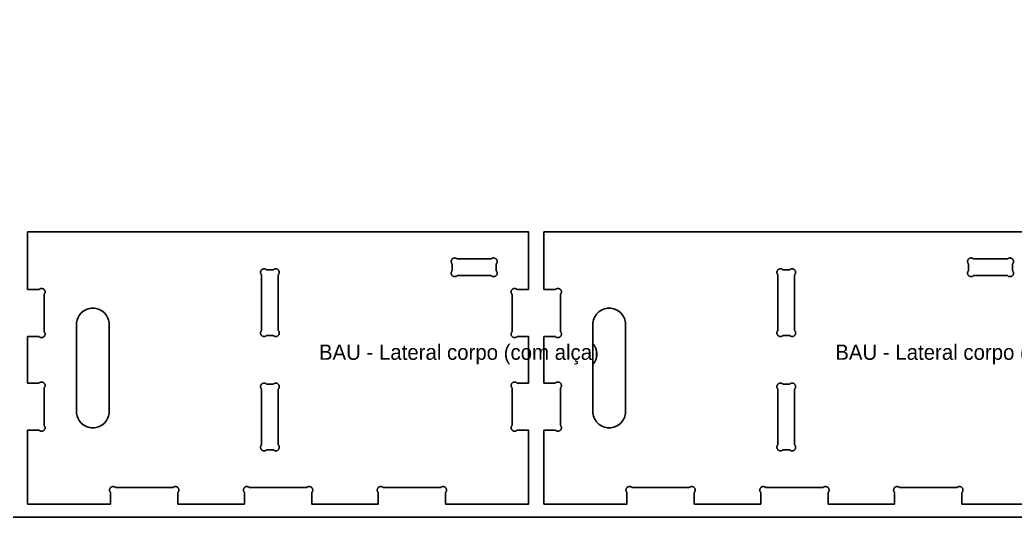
# Model space of a CAD drawing. Header units: millimetres. Extents: x 0 to 2750, y 0 to 1840.
# Drawn here: x 953 to 1867, y 0 to 457 of the extents above; entities that cross this region are included whole.
import ezdxf

# ---------------------------------------------------------------- set-up
doc = ezdxf.new("R2010")
doc.units = ezdxf.units.MM
for name, color, linetype in [('CHAPA_NAO_CORTAR', 8, 'Continuous'), ('CORTE_EXTERNO', 1, 'Continuous'), ('CORTE_INTERNO', 5, 'Continuous'), ('ETIQUETAS_NAO_CORTAR', 8, 'Continuous')]:
    doc.layers.add(name, color=color, linetype=linetype)

msp = doc.modelspace()

# ---------------------------------------------------------------- linework, layer by layer
at = {"layer": 'CHAPA_NAO_CORTAR'}
msp.add_lwpolyline([(0, 0), (2750, 0), (2750, 1840), (0, 1840)], close=True, dxfattribs=at)
at = {"layer": 'CORTE_EXTERNO'}
msp.add_lwpolyline([(960, 209.15), (960, 262), (1420, 262), (1420, 209.15), (1409.45, 209.15), (1409.21, 209.36), (1408.95, 209.55), (1408.68, 209.72), (1408.39, 209.85), (1408.09, 209.96), (1407.78, 210.04), (1407.47, 210.09), (1407.15, 210.1), (1406.83, 210.09), (1406.51, 210.04), (1406.2, 209.96), (1405.9, 209.85), (1405.62, 209.72), (1405.34, 209.55), (1405.09, 209.36), (1404.85, 209.15), (1404.64, 208.91), (1404.45, 208.66), (1404.28, 208.38), (1404.15, 208.1), (1404.04, 207.8), (1403.96, 207.49), (1403.91, 207.17), (1403.9, 206.85), (1403.91, 206.53), (1403.96, 206.22), (1404.04, 205.91), (1404.15, 205.61), (1404.28, 205.32), (1404.45, 205.05), (1404.64, 204.79), (1404.85, 204.55), (1404.85, 204.55), (1404.85, 170.45), (1404.85, 170.45), (1404.64, 170.21), (1404.45, 169.95), (1404.28, 169.68), (1404.15, 169.39), (1404.04, 169.09), (1403.96, 168.78), (1403.91, 168.47), (1403.9, 168.15), (1403.91, 167.83), (1403.96, 167.51), (1404.04, 167.2), (1404.15, 166.9), (1404.28, 166.62), (1404.45, 166.34), (1404.64, 166.09), (1404.85, 165.85), (1405.09, 165.64), (1405.34, 165.45), (1405.62, 165.28), (1405.9, 165.15), (1406.2, 165.04), (1406.51, 164.96), (1406.83, 164.91), (1407.15, 164.9), (1407.47, 164.91), (1407.78, 164.96), (1408.09, 165.04), (1408.39, 165.15), (1408.68, 165.28), (1408.95, 165.45), (1409.21, 165.64), (1409.45, 165.85), (1420, 165.85), (1420, 123.15), (1409.45, 123.15), (1409.21, 123.36), (1408.95, 123.55), (1408.68, 123.72), (1408.39, 123.85), (1408.09, 123.96), (1407.78, 124.04), (1407.47, 124.09), (1407.15, 124.1), (1406.83, 124.09), (1406.51, 124.04), (1406.2, 123.96), (1405.9, 123.85), (1405.62, 123.72), (1405.34, 123.55), (1405.09, 123.36), (1404.85, 123.15), (1404.64, 122.91), (1404.45, 122.66), (1404.28, 122.38), (1404.15, 122.1), (1404.04, 121.8), (1403.96, 121.49), (1403.91, 121.17), (1403.9, 120.85), (1403.91, 120.53), (1403.96, 120.22), (1404.04, 119.91), (1404.15, 119.61), (1404.28, 119.32), (1404.45, 119.05), (1404.64, 118.79), (1404.85, 118.55), (1404.85, 118.55), (1404.85, 84.45), (1404.85, 84.45), (1404.64, 84.21), (1404.45, 83.95), (1404.28, 83.68), (1404.15, 83.39), (1404.04, 83.09), (1403.96, 82.78), (1403.91, 82.47), (1403.9, 82.15), (1403.91, 81.83), (1403.96, 81.51), (1404.04, 81.2), (1404.15, 80.9), (1404.28, 80.62), (1404.45, 80.34), (1404.64, 80.09), (1404.85, 79.85), (1405.09, 79.64), (1405.34, 79.45), (1405.62, 79.28), (1405.9, 79.15), (1406.2, 79.04), (1406.51, 78.96), (1406.83, 78.91), (1407.15, 78.9), (1407.47, 78.91), (1407.78, 78.96), (1408.09, 79.04), (1408.39, 79.15), (1408.68, 79.28), (1408.95, 79.45), (1409.21, 79.64), (1409.45, 79.85), (1420, 79.85), (1420, 12), (1343.72, 12), (1343.72, 22.55), (1343.94, 22.79), (1344.13, 23.05), (1344.29, 23.32), (1344.43, 23.61), (1344.53, 23.91), (1344.61, 24.22), (1344.66, 24.53), (1344.67, 24.85), (1344.66, 25.17), (1344.61, 25.49), (1344.53, 25.8), (1344.43, 26.1), (1344.29, 26.38), (1344.13, 26.66), (1343.94, 26.91), (1343.72, 27.15), (1343.49, 27.36), (1343.23, 27.55), (1342.96, 27.72), (1342.67, 27.85), (1342.37, 27.96), (1342.06, 28.04), (1341.74, 28.09), (1341.42, 28.1), (1341.1, 28.09), (1340.79, 28.04), (1340.48, 27.96), (1340.18, 27.85), (1339.89, 27.72), (1339.62, 27.55), (1339.36, 27.36), (1339.13, 27.15), (1286.59, 27.15), (1286.59, 27.15), (1286.35, 27.36), (1286.1, 27.55), (1285.82, 27.72), (1285.53, 27.85), (1285.23, 27.96), (1284.92, 28.04), (1284.61, 28.09), (1284.29, 28.1), (1283.97, 28.09), (1283.66, 28.04), (1283.35, 27.96), (1283.05, 27.85), (1282.76, 27.72), (1282.49, 27.55), (1282.23, 27.36), (1281.99, 27.15), (1281.78, 26.91), (1281.59, 26.66), (1281.42, 26.38), (1281.29, 26.1), (1281.18, 25.8), (1281.1, 25.49), (1281.06, 25.17), (1281.04, 24.85), (1281.06, 24.53), (1281.1, 24.22), (1281.18, 23.91), (1281.29, 23.61), (1281.42, 23.32), (1281.59, 23.05), (1281.78, 22.79), (1281.99, 22.55), (1281.99, 12), (1220.86, 12), (1220.86, 22.55), (1221.08, 22.79), (1221.27, 23.05), (1221.43, 23.32), (1221.57, 23.61), (1221.68, 23.91), (1221.75, 24.22), (1221.8, 24.53), (1221.82, 24.85), (1221.8, 25.17), (1221.75, 25.49), (1221.68, 25.8), (1221.57, 26.1), (1221.43, 26.38), (1221.27, 26.66), (1221.08, 26.91), (1220.86, 27.15), (1220.63, 27.36), (1220.37, 27.55), (1220.1, 27.72), (1219.81, 27.85), (1219.51, 27.96), (1219.2, 28.04), (1218.88, 28.09), (1218.57, 28.1), (1218.25, 28.09), (1217.93, 28.04), (1217.62, 27.96), (1217.32, 27.85), (1217.03, 27.72), (1216.76, 27.55), (1216.5, 27.36), (1216.27, 27.15), (1163.73, 27.15), (1163.73, 27.15), (1163.5, 27.36), (1163.24, 27.55), (1162.97, 27.72), (1162.68, 27.85), (1162.38, 27.96), (1162.07, 28.04), (1161.75, 28.09), (1161.43, 28.1), (1161.12, 28.09), (1160.8, 28.04), (1160.49, 27.96), (1160.19, 27.85), (1159.9, 27.72), (1159.63, 27.55), (1159.37, 27.36), (1159.14, 27.15), (1158.92, 26.91), (1158.73, 26.66), (1158.57, 26.38), (1158.43, 26.1), (1158.32, 25.8), (1158.25, 25.49), (1158.2, 25.17), (1158.18, 24.85), (1158.2, 24.53), (1158.25, 24.22), (1158.32, 23.91), (1158.43, 23.61), (1158.57, 23.32), (1158.73, 23.05), (1158.92, 22.79), (1159.14, 22.55), (1159.14, 12), (1098.01, 12), (1098.01, 22.55), (1098.22, 22.79), (1098.41, 23.05), (1098.58, 23.32), (1098.71, 23.61), (1098.82, 23.91), (1098.9, 24.22), (1098.94, 24.53), (1098.96, 24.85), (1098.94, 25.17), (1098.9, 25.49), (1098.82, 25.8), (1098.71, 26.1), (1098.58, 26.38), (1098.41, 26.66), (1098.22, 26.91), (1098.01, 27.15), (1097.77, 27.36), (1097.51, 27.55), (1097.24, 27.72), (1096.95, 27.85), (1096.65, 27.96), (1096.34, 28.04), (1096.03, 28.09), (1095.71, 28.1), (1095.39, 28.09), (1095.08, 28.04), (1094.77, 27.96), (1094.47, 27.85), (1094.18, 27.72), (1093.9, 27.55), (1093.65, 27.36), (1093.41, 27.15), (1040.87, 27.15), (1040.87, 27.15), (1040.64, 27.36), (1040.38, 27.55), (1040.11, 27.72), (1039.82, 27.85), (1039.52, 27.96), (1039.21, 28.04), (1038.9, 28.09), (1038.58, 28.1), (1038.26, 28.09), (1037.94, 28.04), (1037.63, 27.96), (1037.33, 27.85), (1037.04, 27.72), (1036.77, 27.55), (1036.51, 27.36), (1036.28, 27.15), (1036.06, 26.91), (1035.87, 26.66), (1035.71, 26.38), (1035.57, 26.1), (1035.47, 25.8), (1035.39, 25.49), (1035.34, 25.17), (1035.33, 24.85), (1035.34, 24.53), (1035.39, 24.22), (1035.47, 23.91), (1035.57, 23.61), (1035.71, 23.32), (1035.87, 23.05), (1036.06, 22.79), (1036.28, 22.55), (1036.28, 12), (960, 12), (960, 79.85), (970.55, 79.85), (970.79, 79.64), (971.05, 79.45), (971.32, 79.28), (971.61, 79.15), (971.91, 79.04), (972.22, 78.96), (972.53, 78.91), (972.85, 78.9), (973.17, 78.91), (973.49, 78.96), (973.8, 79.04), (974.1, 79.15), (974.38, 79.28), (974.66, 79.45), (974.91, 79.64), (975.15, 79.85), (975.36, 80.09), (975.55, 80.34), (975.72, 80.62), (975.85, 80.9), (975.96, 81.2), (976.04, 81.51), (976.09, 81.83), (976.1, 82.15), (976.09, 82.47), (976.04, 82.78), (975.96, 83.09), (975.85, 83.39), (975.72, 83.68), (975.55, 83.95), (975.36, 84.21), (975.15, 84.45), (975.15, 118.55), (975.36, 118.79), (975.55, 119.05), (975.72, 119.32), (975.85, 119.61), (975.96, 119.91), (976.04, 120.22), (976.09, 120.53), (976.1, 120.85), (976.09, 121.17), (976.04, 121.49), (975.96, 121.8), (975.85, 122.1), (975.72, 122.38), (975.55, 122.66), (975.36, 122.91), (975.15, 123.15), (974.91, 123.36), (974.66, 123.55), (974.38, 123.72), (974.1, 123.85), (973.8, 123.96), (973.49, 124.04), (973.17, 124.09), (972.85, 124.1), (972.53, 124.09), (972.22, 124.04), (971.91, 123.96), (971.61, 123.85), (971.32, 123.72), (971.05, 123.55), (970.79, 123.36), (970.55, 123.15), (960, 123.15), (960, 165.85), (970.55, 165.85), (970.79, 165.64), (971.05, 165.45), (971.32, 165.28), (971.61, 165.15), (971.91, 165.04), (972.22, 164.96), (972.53, 164.91), (972.85, 164.9), (973.17, 164.91), (973.49, 164.96), (973.8, 165.04), (974.1, 165.15), (974.38, 165.28), (974.66, 165.45), (974.91, 165.64), (975.15, 165.85), (975.36, 166.09), (975.55, 166.34), (975.72, 166.62), (975.85, 166.9), (975.96, 167.2), (976.04, 167.51), (976.09, 167.83), (976.1, 168.15), (976.09, 168.47), (976.04, 168.78), (975.96, 169.09), (975.85, 169.39), (975.72, 169.68), (975.55, 169.95), (975.36, 170.21), (975.15, 170.45), (975.15, 204.55), (975.36, 204.79), (975.55, 205.05), (975.72, 205.32), (975.85, 205.61), (975.96, 205.91), (976.04, 206.22), (976.09, 206.53), (976.1, 206.85), (976.09, 207.17), (976.04, 207.49), (975.96, 207.8), (975.85, 208.1), (975.72, 208.38), (975.55, 208.66), (975.36, 208.91), (975.15, 209.15), (974.91, 209.36), (974.66, 209.55), (974.38, 209.72), (974.1, 209.85), (973.8, 209.96), (973.49, 210.04), (973.17, 210.09), (972.85, 210.1), (972.53, 210.09), (972.22, 210.04), (971.91, 209.96), (971.61, 209.85), (971.32, 209.72), (971.05, 209.55), (970.79, 209.36), (970.55, 209.15), (960, 209.15)], close=True, dxfattribs=at)
msp.add_lwpolyline([(1894, 12), (1817.72, 12), (1817.72, 22.55), (1817.94, 22.79), (1818.13, 23.05), (1818.29, 23.32), (1818.43, 23.61), (1818.53, 23.91), (1818.61, 24.22), (1818.66, 24.53), (1818.67, 24.85), (1818.66, 25.17), (1818.61, 25.49), (1818.53, 25.8), (1818.43, 26.1), (1818.29, 26.38), (1818.13, 26.66), (1817.94, 26.91), (1817.72, 27.15), (1817.49, 27.36), (1817.23, 27.55), (1816.96, 27.72), (1816.67, 27.85), (1816.37, 27.96), (1816.06, 28.04), (1815.74, 28.09), (1815.42, 28.1), (1815.1, 28.09), (1814.79, 28.04), (1814.48, 27.96), (1814.18, 27.85), (1813.89, 27.72), (1813.62, 27.55), (1813.36, 27.36), (1813.13, 27.15), (1760.59, 27.15), (1760.59, 27.15), (1760.35, 27.36), (1760.1, 27.55), (1759.82, 27.72), (1759.53, 27.85), (1759.23, 27.96), (1758.92, 28.04), (1758.61, 28.09), (1758.29, 28.1), (1757.97, 28.09), (1757.66, 28.04), (1757.35, 27.96), (1757.05, 27.85), (1756.76, 27.72), (1756.49, 27.55), (1756.23, 27.36), (1755.99, 27.15), (1755.78, 26.91), (1755.59, 26.66), (1755.42, 26.38), (1755.29, 26.1), (1755.18, 25.8), (1755.1, 25.49), (1755.06, 25.17), (1755.04, 24.85), (1755.06, 24.53), (1755.1, 24.22), (1755.18, 23.91), (1755.29, 23.61), (1755.42, 23.32), (1755.59, 23.05), (1755.78, 22.79), (1755.99, 22.55), (1755.99, 12), (1694.86, 12), (1694.86, 22.55), (1695.08, 22.79), (1695.27, 23.05), (1695.43, 23.32), (1695.57, 23.61), (1695.68, 23.91), (1695.75, 24.22), (1695.8, 24.53), (1695.82, 24.85), (1695.8, 25.17), (1695.75, 25.49), (1695.68, 25.8), (1695.57, 26.1), (1695.43, 26.38), (1695.27, 26.66), (1695.08, 26.91), (1694.86, 27.15), (1694.63, 27.36), (1694.37, 27.55), (1694.1, 27.72), (1693.81, 27.85), (1693.51, 27.96), (1693.2, 28.04), (1692.88, 28.09), (1692.57, 28.1), (1692.25, 28.09), (1691.93, 28.04), (1691.62, 27.96), (1691.32, 27.85), (1691.03, 27.72), (1690.76, 27.55), (1690.5, 27.36), (1690.27, 27.15), (1637.73, 27.15), (1637.73, 27.15), (1637.5, 27.36), (1637.24, 27.55), (1636.97, 27.72), (1636.68, 27.85), (1636.38, 27.96), (1636.07, 28.04), (1635.75, 28.09), (1635.43, 28.1), (1635.12, 28.09), (1634.8, 28.04), (1634.49, 27.96), (1634.19, 27.85), (1633.9, 27.72), (1633.63, 27.55), (1633.37, 27.36), (1633.14, 27.15), (1632.92, 26.91), (1632.73, 26.66), (1632.57, 26.38), (1632.43, 26.1), (1632.32, 25.8), (1632.25, 25.49), (1632.2, 25.17), (1632.18, 24.85), (1632.2, 24.53), (1632.25, 24.22), (1632.32, 23.91), (1632.43, 23.61), (1632.57, 23.32), (1632.73, 23.05), (1632.92, 22.79), (1633.14, 22.55), (1633.14, 12), (1572.01, 12), (1572.01, 22.55), (1572.22, 22.79), (1572.41, 23.05), (1572.58, 23.32), (1572.71, 23.61), (1572.82, 23.91), (1572.9, 24.22), (1572.94, 24.53), (1572.96, 24.85), (1572.94, 25.17), (1572.9, 25.49), (1572.82, 25.8), (1572.71, 26.1), (1572.58, 26.38), (1572.41, 26.66), (1572.22, 26.91), (1572.01, 27.15), (1571.77, 27.36), (1571.51, 27.55), (1571.24, 27.72), (1570.95, 27.85), (1570.65, 27.96), (1570.34, 28.04), (1570.03, 28.09), (1569.71, 28.1), (1569.39, 28.09), (1569.08, 28.04), (1568.77, 27.96), (1568.47, 27.85), (1568.18, 27.72), (1567.9, 27.55), (1567.65, 27.36), (1567.41, 27.15), (1514.87, 27.15), (1514.87, 27.15), (1514.64, 27.36), (1514.38, 27.55), (1514.11, 27.72), (1513.82, 27.85), (1513.52, 27.96), (1513.21, 28.04), (1512.9, 28.09), (1512.58, 28.1), (1512.26, 28.09), (1511.94, 28.04), (1511.63, 27.96), (1511.33, 27.85), (1511.04, 27.72), (1510.77, 27.55), (1510.51, 27.36), (1510.28, 27.15), (1510.06, 26.91), (1509.87, 26.66), (1509.71, 26.38), (1509.57, 26.1), (1509.47, 25.8), (1509.39, 25.49), (1509.34, 25.17), (1509.33, 24.85), (1509.34, 24.53), (1509.39, 24.22), (1509.47, 23.91), (1509.57, 23.61), (1509.71, 23.32), (1509.87, 23.05), (1510.06, 22.79), (1510.28, 22.55), (1510.28, 12), (1434, 12), (1434, 79.85), (1444.55, 79.85), (1444.79, 79.64), (1445.05, 79.45), (1445.32, 79.28), (1445.61, 79.15), (1445.91, 79.04), (1446.22, 78.96), (1446.53, 78.91), (1446.85, 78.9), (1447.17, 78.91), (1447.49, 78.96), (1447.8, 79.04), (1448.1, 79.15), (1448.38, 79.28), (1448.66, 79.45), (1448.91, 79.64), (1449.15, 79.85), (1449.36, 80.09), (1449.55, 80.34), (1449.72, 80.62), (1449.85, 80.9), (1449.96, 81.2), (1450.04, 81.51), (1450.09, 81.83), (1450.1, 82.15), (1450.09, 82.47), (1450.04, 82.78), (1449.96, 83.09), (1449.85, 83.39), (1449.72, 83.68), (1449.55, 83.95), (1449.36, 84.21), (1449.15, 84.45), (1449.15, 118.55), (1449.36, 118.79), (1449.55, 119.05), (1449.72, 119.32), (1449.85, 119.61), (1449.96, 119.91), (1450.04, 120.22), (1450.09, 120.53), (1450.1, 120.85), (1450.09, 121.17), (1450.04, 121.49), (1449.96, 121.8), (1449.85, 122.1), (1449.72, 122.38), (1449.55, 122.66), (1449.36, 122.91), (1449.15, 123.15), (1448.91, 123.36), (1448.66, 123.55), (1448.38, 123.72), (1448.1, 123.85), (1447.8, 123.96), (1447.49, 124.04), (1447.17, 124.09), (1446.85, 124.1), (1446.53, 124.09), (1446.22, 124.04), (1445.91, 123.96), (1445.61, 123.85), (1445.32, 123.72), (1445.05, 123.55), (1444.79, 123.36), (1444.55, 123.15), (1434, 123.15), (1434, 165.85), (1444.55, 165.85), (1444.79, 165.64), (1445.05, 165.45), (1445.32, 165.28), (1445.61, 165.15), (1445.91, 165.04), (1446.22, 164.96), (1446.53, 164.91), (1446.85, 164.9), (1447.17, 164.91), (1447.49, 164.96), (1447.8, 165.04), (1448.1, 165.15), (1448.38, 165.28), (1448.66, 165.45), (1448.91, 165.64), (1449.15, 165.85), (1449.36, 166.09), (1449.55, 166.34), (1449.72, 166.62), (1449.85, 166.9), (1449.96, 167.2), (1450.04, 167.51), (1450.09, 167.83), (1450.1, 168.15), (1450.09, 168.47), (1450.04, 168.78), (1449.96, 169.09), (1449.85, 169.39), (1449.72, 169.68), (1449.55, 169.95), (1449.36, 170.21), (1449.15, 170.45), (1449.15, 204.55), (1449.36, 204.79), (1449.55, 205.05), (1449.72, 205.32), (1449.85, 205.61), (1449.96, 205.91), (1450.04, 206.22), (1450.09, 206.53), (1450.1, 206.85), (1450.09, 207.17), (1450.04, 207.49), (1449.96, 207.8), (1449.85, 208.1), (1449.72, 208.38), (1449.55, 208.66), (1449.36, 208.91), (1449.15, 209.15), (1448.91, 209.36), (1448.66, 209.55), (1448.38, 209.72), (1448.1, 209.85), (1447.8, 209.96), (1447.49, 210.04), (1447.17, 210.09), (1446.85, 210.1), (1446.53, 210.09), (1446.22, 210.04), (1445.91, 209.96), (1445.61, 209.85), (1445.32, 209.72), (1445.05, 209.55), (1444.79, 209.36), (1444.55, 209.15), (1434, 209.15), (1434, 209.15), (1434, 262), (1894, 262)], dxfattribs=at)
at = {"layer": 'CORTE_INTERNO'}
for points in [[(1354.45, 237.15), (1354.21, 237.36), (1353.95, 237.55), (1353.68, 237.72), (1353.39, 237.85), (1353.09, 237.96), (1352.78, 238.04), (1352.47, 238.09), (1352.15, 238.1), (1351.83, 238.09), (1351.51, 238.04), (1351.2, 237.96), (1350.9, 237.85), (1350.62, 237.72), (1350.34, 237.55), (1350.09, 237.36), (1349.85, 237.15), (1349.64, 236.91), (1349.45, 236.66), (1349.28, 236.38), (1349.15, 236.1), (1349.04, 235.8), (1348.96, 235.49), (1348.91, 235.17), (1348.9, 234.85), (1348.91, 234.53), (1348.96, 234.22), (1349.04, 233.91), (1349.15, 233.61), (1349.28, 233.32), (1349.45, 233.05), (1349.64, 232.79), (1349.85, 232.55), (1349.85, 226.45), (1349.64, 226.21), (1349.45, 225.95), (1349.28, 225.68), (1349.15, 225.39), (1349.04, 225.09), (1348.96, 224.78), (1348.91, 224.47), (1348.9, 224.15), (1348.91, 223.83), (1348.96, 223.51), (1349.04, 223.2), (1349.15, 222.9), (1349.28, 222.62), (1349.45, 222.34), (1349.64, 222.09), (1349.85, 221.85), (1350.09, 221.64), (1350.34, 221.45), (1350.62, 221.28), (1350.9, 221.15), (1351.2, 221.04), (1351.51, 220.96), (1351.83, 220.91), (1352.15, 220.9), (1352.47, 220.91), (1352.78, 220.96), (1353.09, 221.04), (1353.39, 221.15), (1353.68, 221.28), (1353.95, 221.45), (1354.21, 221.64), (1354.45, 221.85), (1385.55, 221.85), (1385.79, 221.64), (1386.05, 221.45), (1386.32, 221.28), (1386.61, 221.15), (1386.91, 221.04), (1387.22, 220.96), (1387.53, 220.91), (1387.85, 220.9), (1388.17, 220.91), (1388.49, 220.96), (1388.8, 221.04), (1389.1, 221.15), (1389.38, 221.28), (1389.66, 221.45), (1389.91, 221.64), (1390.15, 221.85), (1390.36, 222.09), (1390.55, 222.34), (1390.72, 222.62), (1390.85, 222.9), (1390.96, 223.2), (1391.04, 223.51), (1391.09, 223.83), (1391.1, 224.15), (1391.09, 224.47), (1391.04, 224.78), (1390.96, 225.09), (1390.85, 225.39), (1390.72, 225.68), (1390.55, 225.95), (1390.36, 226.21), (1390.15, 226.45), (1390.15, 226.45), (1390.15, 232.55), (1390.15, 232.55), (1390.36, 232.79), (1390.55, 233.05), (1390.72, 233.32), (1390.85, 233.61), (1390.96, 233.91), (1391.04, 234.22), (1391.09, 234.53), (1391.1, 234.85), (1391.09, 235.17), (1391.04, 235.49), (1390.96, 235.8), (1390.85, 236.1), (1390.72, 236.38), (1390.55, 236.66), (1390.36, 236.91), (1390.15, 237.15), (1389.91, 237.36), (1389.66, 237.55), (1389.38, 237.72), (1389.1, 237.85), (1388.8, 237.96), (1388.49, 238.04), (1388.17, 238.09), (1387.85, 238.1), (1387.53, 238.09), (1387.22, 238.04), (1386.91, 237.96), (1386.61, 237.85), (1386.32, 237.72), (1386.05, 237.55), (1385.79, 237.36), (1385.55, 237.15), (1354.45, 237.15)], [(1828.45, 237.15), (1828.21, 237.36), (1827.95, 237.55), (1827.68, 237.72), (1827.39, 237.85), (1827.09, 237.96), (1826.78, 238.04), (1826.47, 238.09), (1826.15, 238.1), (1825.83, 238.09), (1825.51, 238.04), (1825.2, 237.96), (1824.9, 237.85), (1824.62, 237.72), (1824.34, 237.55), (1824.09, 237.36), (1823.85, 237.15), (1823.64, 236.91), (1823.45, 236.66), (1823.28, 236.38), (1823.15, 236.1), (1823.04, 235.8), (1822.96, 235.49), (1822.91, 235.17), (1822.9, 234.85), (1822.91, 234.53), (1822.96, 234.22), (1823.04, 233.91), (1823.15, 233.61), (1823.28, 233.32), (1823.45, 233.05), (1823.64, 232.79), (1823.85, 232.55), (1823.85, 226.45), (1823.64, 226.21), (1823.45, 225.95), (1823.28, 225.68), (1823.15, 225.39), (1823.04, 225.09), (1822.96, 224.78), (1822.91, 224.47), (1822.9, 224.15), (1822.91, 223.83), (1822.96, 223.51), (1823.04, 223.2), (1823.15, 222.9), (1823.28, 222.62), (1823.45, 222.34), (1823.64, 222.09), (1823.85, 221.85), (1824.09, 221.64), (1824.34, 221.45), (1824.62, 221.28), (1824.9, 221.15), (1825.2, 221.04), (1825.51, 220.96), (1825.83, 220.91), (1826.15, 220.9), (1826.47, 220.91), (1826.78, 220.96), (1827.09, 221.04), (1827.39, 221.15), (1827.68, 221.28), (1827.95, 221.45), (1828.21, 221.64), (1828.45, 221.85), (1859.55, 221.85), (1859.79, 221.64), (1860.05, 221.45), (1860.32, 221.28), (1860.61, 221.15), (1860.91, 221.04), (1861.22, 220.96), (1861.53, 220.91), (1861.85, 220.9), (1862.17, 220.91), (1862.49, 220.96), (1862.8, 221.04), (1863.1, 221.15), (1863.38, 221.28), (1863.66, 221.45), (1863.91, 221.64), (1864.15, 221.85), (1864.36, 222.09), (1864.55, 222.34), (1864.72, 222.62), (1864.85, 222.9), (1864.96, 223.2), (1865.04, 223.51), (1865.09, 223.83), (1865.1, 224.15), (1865.09, 224.47), (1865.04, 224.78), (1864.96, 225.09), (1864.85, 225.39), (1864.72, 225.68), (1864.55, 225.95), (1864.36, 226.21), (1864.15, 226.45), (1864.15, 226.45), (1864.15, 232.55), (1864.15, 232.55), (1864.36, 232.79), (1864.55, 233.05), (1864.72, 233.32), (1864.85, 233.61), (1864.96, 233.91), (1865.04, 234.22), (1865.09, 234.53), (1865.1, 234.85), (1865.09, 235.17), (1865.04, 235.49), (1864.96, 235.8), (1864.85, 236.1), (1864.72, 236.38), (1864.55, 236.66), (1864.36, 236.91), (1864.15, 237.15), (1863.91, 237.36), (1863.66, 237.55), (1863.38, 237.72), (1863.1, 237.85), (1862.8, 237.96), (1862.49, 238.04), (1862.17, 238.09), (1861.85, 238.1), (1861.53, 238.09), (1861.22, 238.04), (1860.91, 237.96), (1860.61, 237.85), (1860.32, 237.72), (1860.05, 237.55), (1859.79, 237.36), (1859.55, 237.15), (1828.45, 237.15)], [(1174.85, 171.45), (1174.64, 171.21), (1174.45, 170.95), (1174.28, 170.68), (1174.15, 170.39), (1174.04, 170.09), (1173.96, 169.78), (1173.91, 169.47), (1173.9, 169.15), (1173.91, 168.83), (1173.96, 168.51), (1174.04, 168.2), (1174.15, 167.9), (1174.28, 167.62), (1174.45, 167.34), (1174.64, 167.09), (1174.85, 166.85), (1175.09, 166.64), (1175.34, 166.45), (1175.62, 166.28), (1175.9, 166.15), (1176.2, 166.04), (1176.51, 165.96), (1176.83, 165.91), (1177.15, 165.9), (1177.47, 165.91), (1177.78, 165.96), (1178.09, 166.04), (1178.39, 166.15), (1178.68, 166.28), (1178.95, 166.45), (1179.21, 166.64), (1179.45, 166.85), (1185.55, 166.85), (1185.79, 166.64), (1186.05, 166.45), (1186.32, 166.28), (1186.61, 166.15), (1186.91, 166.04), (1187.22, 165.96), (1187.53, 165.91), (1187.85, 165.9), (1188.17, 165.91), (1188.49, 165.96), (1188.8, 166.04), (1189.1, 166.15), (1189.38, 166.28), (1189.66, 166.45), (1189.91, 166.64), (1190.15, 166.85), (1190.36, 167.09), (1190.55, 167.34), (1190.72, 167.62), (1190.85, 167.9), (1190.96, 168.2), (1191.04, 168.51), (1191.09, 168.83), (1191.1, 169.15), (1191.09, 169.47), (1191.04, 169.78), (1190.96, 170.09), (1190.85, 170.39), (1190.72, 170.68), (1190.55, 170.95), (1190.36, 171.21), (1190.15, 171.45), (1190.15, 222.55), (1190.36, 222.79), (1190.55, 223.05), (1190.72, 223.32), (1190.85, 223.61), (1190.96, 223.91), (1191.04, 224.22), (1191.09, 224.53), (1191.1, 224.85), (1191.09, 225.17), (1191.04, 225.49), (1190.96, 225.8), (1190.85, 226.1), (1190.72, 226.38), (1190.55, 226.66), (1190.36, 226.91), (1190.15, 227.15), (1189.91, 227.36), (1189.66, 227.55), (1189.38, 227.72), (1189.1, 227.85), (1188.8, 227.96), (1188.49, 228.04), (1188.17, 228.09), (1187.85, 228.1), (1187.53, 228.09), (1187.22, 228.04), (1186.91, 227.96), (1186.61, 227.85), (1186.32, 227.72), (1186.05, 227.55), (1185.79, 227.36), (1185.55, 227.15), (1179.45, 227.15), (1179.21, 227.36), (1178.95, 227.55), (1178.68, 227.72), (1178.39, 227.85), (1178.09, 227.96), (1177.78, 228.04), (1177.47, 228.09), (1177.15, 228.1), (1176.83, 228.09), (1176.51, 228.04), (1176.2, 227.96), (1175.9, 227.85), (1175.62, 227.72), (1175.34, 227.55), (1175.09, 227.36), (1174.85, 227.15), (1174.64, 226.91), (1174.45, 226.66), (1174.28, 226.38), (1174.15, 226.1), (1174.04, 225.8), (1173.96, 225.49), (1173.91, 225.17), (1173.9, 224.85), (1173.91, 224.53), (1173.96, 224.22), (1174.04, 223.91), (1174.15, 223.61), (1174.28, 223.32), (1174.45, 223.05), (1174.64, 222.79), (1174.85, 222.55), (1174.85, 171.45)], [(1648.85, 171.45), (1648.64, 171.21), (1648.45, 170.95), (1648.28, 170.68), (1648.15, 170.39), (1648.04, 170.09), (1647.96, 169.78), (1647.91, 169.47), (1647.9, 169.15), (1647.91, 168.83), (1647.96, 168.51), (1648.04, 168.2), (1648.15, 167.9), (1648.28, 167.62), (1648.45, 167.34), (1648.64, 167.09), (1648.85, 166.85), (1649.09, 166.64), (1649.34, 166.45), (1649.62, 166.28), (1649.9, 166.15), (1650.2, 166.04), (1650.51, 165.96), (1650.83, 165.91), (1651.15, 165.9), (1651.47, 165.91), (1651.78, 165.96), (1652.09, 166.04), (1652.39, 166.15), (1652.68, 166.28), (1652.95, 166.45), (1653.21, 166.64), (1653.45, 166.85), (1659.55, 166.85), (1659.79, 166.64), (1660.05, 166.45), (1660.32, 166.28), (1660.61, 166.15), (1660.91, 166.04), (1661.22, 165.96), (1661.53, 165.91), (1661.85, 165.9), (1662.17, 165.91), (1662.49, 165.96), (1662.8, 166.04), (1663.1, 166.15), (1663.38, 166.28), (1663.66, 166.45), (1663.91, 166.64), (1664.15, 166.85), (1664.36, 167.09), (1664.55, 167.34), (1664.72, 167.62), (1664.85, 167.9), (1664.96, 168.2), (1665.04, 168.51), (1665.09, 168.83), (1665.1, 169.15), (1665.09, 169.47), (1665.04, 169.78), (1664.96, 170.09), (1664.85, 170.39), (1664.72, 170.68), (1664.55, 170.95), (1664.36, 171.21), (1664.15, 171.45), (1664.15, 222.55), (1664.36, 222.79), (1664.55, 223.05), (1664.72, 223.32), (1664.85, 223.61), (1664.96, 223.91), (1665.04, 224.22), (1665.09, 224.53), (1665.1, 224.85), (1665.09, 225.17), (1665.04, 225.49), (1664.96, 225.8), (1664.85, 226.1), (1664.72, 226.38), (1664.55, 226.66), (1664.36, 226.91), (1664.15, 227.15), (1663.91, 227.36), (1663.66, 227.55), (1663.38, 227.72), (1663.1, 227.85), (1662.8, 227.96), (1662.49, 228.04), (1662.17, 228.09), (1661.85, 228.1), (1661.53, 228.09), (1661.22, 228.04), (1660.91, 227.96), (1660.61, 227.85), (1660.32, 227.72), (1660.05, 227.55), (1659.79, 227.36), (1659.55, 227.15), (1653.45, 227.15), (1653.21, 227.36), (1652.95, 227.55), (1652.68, 227.72), (1652.39, 227.85), (1652.09, 227.96), (1651.78, 228.04), (1651.47, 228.09), (1651.15, 228.1), (1650.83, 228.09), (1650.51, 228.04), (1650.2, 227.96), (1649.9, 227.85), (1649.62, 227.72), (1649.34, 227.55), (1649.09, 227.36), (1648.85, 227.15), (1648.64, 226.91), (1648.45, 226.66), (1648.28, 226.38), (1648.15, 226.1), (1648.04, 225.8), (1647.96, 225.49), (1647.91, 225.17), (1647.9, 224.85), (1647.91, 224.53), (1647.96, 224.22), (1648.04, 223.91), (1648.15, 223.61), (1648.28, 223.32), (1648.45, 223.05), (1648.64, 222.79), (1648.85, 222.55), (1648.85, 171.45)], [(1034.71, 94.07), (1034.93, 95.53), (1035, 97), (1035, 177), (1034.93, 178.47), (1034.71, 179.93), (1034.35, 181.35), (1033.86, 182.74), (1033.23, 184.07), (1032.47, 185.33), (1031.6, 186.52), (1030.61, 187.61), (1029.52, 188.6), (1028.33, 189.47), (1027.07, 190.23), (1025.74, 190.86), (1024.35, 191.35), (1022.93, 191.71), (1021.47, 191.93), (1020, 192), (1018.53, 191.93), (1017.07, 191.71), (1015.65, 191.35), (1014.26, 190.86), (1012.93, 190.23), (1011.67, 189.47), (1010.48, 188.6), (1009.39, 187.61), (1008.4, 186.52), (1007.53, 185.33), (1006.77, 184.07), (1006.14, 182.74), (1005.65, 181.35), (1005.29, 179.93), (1005.07, 178.47), (1005, 177), (1005, 97), (1005.07, 95.53), (1005.29, 94.07), (1005.65, 92.65), (1006.14, 91.26), (1006.77, 89.93), (1007.53, 88.67), (1008.4, 87.48), (1009.39, 86.39), (1010.48, 85.4), (1011.67, 84.53), (1012.93, 83.77), (1014.26, 83.14), (1015.65, 82.65), (1017.07, 82.29), (1018.53, 82.07), (1020, 82), (1021.47, 82.07), (1022.93, 82.29), (1024.35, 82.65), (1025.74, 83.14), (1027.07, 83.77), (1028.33, 84.53), (1029.52, 85.4), (1030.61, 86.39), (1031.6, 87.48), (1032.47, 88.67), (1033.23, 89.93), (1033.86, 91.26), (1034.35, 92.65), (1034.71, 94.07)], [(1508.71, 94.07), (1508.93, 95.53), (1509, 97), (1509, 177), (1508.93, 178.47), (1508.71, 179.93), (1508.35, 181.35), (1507.86, 182.74), (1507.23, 184.07), (1506.47, 185.33), (1505.6, 186.52), (1504.61, 187.61), (1503.52, 188.6), (1502.33, 189.47), (1501.07, 190.23), (1499.74, 190.86), (1498.35, 191.35), (1496.93, 191.71), (1495.47, 191.93), (1494, 192), (1492.53, 191.93), (1491.07, 191.71), (1489.65, 191.35), (1488.26, 190.86), (1486.93, 190.23), (1485.67, 189.47), (1484.48, 188.6), (1483.39, 187.61), (1482.4, 186.52), (1481.53, 185.33), (1480.77, 184.07), (1480.14, 182.74), (1479.65, 181.35), (1479.29, 179.93), (1479.07, 178.47), (1479, 177), (1479, 97), (1479.07, 95.53), (1479.29, 94.07), (1479.65, 92.65), (1480.14, 91.26), (1480.77, 89.93), (1481.53, 88.67), (1482.4, 87.48), (1483.39, 86.39), (1484.48, 85.4), (1485.67, 84.53), (1486.93, 83.77), (1488.26, 83.14), (1489.65, 82.65), (1491.07, 82.29), (1492.53, 82.07), (1494, 82), (1495.47, 82.07), (1496.93, 82.29), (1498.35, 82.65), (1499.74, 83.14), (1501.07, 83.77), (1502.33, 84.53), (1503.52, 85.4), (1504.61, 86.39), (1505.6, 87.48), (1506.47, 88.67), (1507.23, 89.93), (1507.86, 91.26), (1508.35, 92.65), (1508.71, 94.07)], [(1179.45, 122.15), (1179.21, 122.36), (1178.95, 122.55), (1178.68, 122.72), (1178.39, 122.85), (1178.09, 122.96), (1177.78, 123.04), (1177.47, 123.09), (1177.15, 123.1), (1176.83, 123.09), (1176.51, 123.04), (1176.2, 122.96), (1175.9, 122.85), (1175.62, 122.72), (1175.34, 122.55), (1175.09, 122.36), (1174.85, 122.15), (1174.64, 121.91), (1174.45, 121.66), (1174.28, 121.38), (1174.15, 121.1), (1174.04, 120.8), (1173.96, 120.49), (1173.91, 120.17), (1173.9, 119.85), (1173.91, 119.53), (1173.96, 119.22), (1174.04, 118.91), (1174.15, 118.61), (1174.28, 118.32), (1174.45, 118.05), (1174.64, 117.79), (1174.85, 117.55), (1174.85, 66.45), (1174.64, 66.21), (1174.45, 65.95), (1174.28, 65.68), (1174.15, 65.39), (1174.04, 65.09), (1173.96, 64.78), (1173.91, 64.47), (1173.9, 64.15), (1173.91, 63.83), (1173.96, 63.51), (1174.04, 63.2), (1174.15, 62.9), (1174.28, 62.62), (1174.45, 62.34), (1174.64, 62.09), (1174.85, 61.85), (1175.09, 61.64), (1175.34, 61.45), (1175.62, 61.28), (1175.9, 61.15), (1176.2, 61.04), (1176.51, 60.96), (1176.83, 60.91), (1177.15, 60.9), (1177.47, 60.91), (1177.78, 60.96), (1178.09, 61.04), (1178.39, 61.15), (1178.68, 61.28), (1178.95, 61.45), (1179.21, 61.64), (1179.45, 61.85), (1185.55, 61.85), (1185.79, 61.64), (1186.05, 61.45), (1186.32, 61.28), (1186.61, 61.15), (1186.91, 61.04), (1187.22, 60.96), (1187.53, 60.91), (1187.85, 60.9), (1188.17, 60.91), (1188.49, 60.96), (1188.8, 61.04), (1189.1, 61.15), (1189.38, 61.28), (1189.66, 61.45), (1189.91, 61.64), (1190.15, 61.85), (1190.36, 62.09), (1190.55, 62.34), (1190.72, 62.62), (1190.85, 62.9), (1190.96, 63.2), (1191.04, 63.51), (1191.09, 63.83), (1191.1, 64.15), (1191.09, 64.47), (1191.04, 64.78), (1190.96, 65.09), (1190.85, 65.39), (1190.72, 65.68), (1190.55, 65.95), (1190.36, 66.21), (1190.15, 66.45), (1190.15, 117.55), (1190.36, 117.79), (1190.55, 118.05), (1190.72, 118.32), (1190.85, 118.61), (1190.96, 118.91), (1191.04, 119.22), (1191.09, 119.53), (1191.1, 119.85), (1191.09, 120.17), (1191.04, 120.49), (1190.96, 120.8), (1190.85, 121.1), (1190.72, 121.38), (1190.55, 121.66), (1190.36, 121.91), (1190.15, 122.15), (1189.91, 122.36), (1189.66, 122.55), (1189.38, 122.72), (1189.1, 122.85), (1188.8, 122.96), (1188.49, 123.04), (1188.17, 123.09), (1187.85, 123.1), (1187.53, 123.09), (1187.22, 123.04), (1186.91, 122.96), (1186.61, 122.85), (1186.32, 122.72), (1186.05, 122.55), (1185.79, 122.36), (1185.55, 122.15), (1179.45, 122.15)], [(1653.45, 122.15), (1653.21, 122.36), (1652.95, 122.55), (1652.68, 122.72), (1652.39, 122.85), (1652.09, 122.96), (1651.78, 123.04), (1651.47, 123.09), (1651.15, 123.1), (1650.83, 123.09), (1650.51, 123.04), (1650.2, 122.96), (1649.9, 122.85), (1649.62, 122.72), (1649.34, 122.55), (1649.09, 122.36), (1648.85, 122.15), (1648.64, 121.91), (1648.45, 121.66), (1648.28, 121.38), (1648.15, 121.1), (1648.04, 120.8), (1647.96, 120.49), (1647.91, 120.17), (1647.9, 119.85), (1647.91, 119.53), (1647.96, 119.22), (1648.04, 118.91), (1648.15, 118.61), (1648.28, 118.32), (1648.45, 118.05), (1648.64, 117.79), (1648.85, 117.55), (1648.85, 66.45), (1648.64, 66.21), (1648.45, 65.95), (1648.28, 65.68), (1648.15, 65.39), (1648.04, 65.09), (1647.96, 64.78), (1647.91, 64.47), (1647.9, 64.15), (1647.91, 63.83), (1647.96, 63.51), (1648.04, 63.2), (1648.15, 62.9), (1648.28, 62.62), (1648.45, 62.34), (1648.64, 62.09), (1648.85, 61.85), (1649.09, 61.64), (1649.34, 61.45), (1649.62, 61.28), (1649.9, 61.15), (1650.2, 61.04), (1650.51, 60.96), (1650.83, 60.91), (1651.15, 60.9), (1651.47, 60.91), (1651.78, 60.96), (1652.09, 61.04), (1652.39, 61.15), (1652.68, 61.28), (1652.95, 61.45), (1653.21, 61.64), (1653.45, 61.85), (1659.55, 61.85), (1659.79, 61.64), (1660.05, 61.45), (1660.32, 61.28), (1660.61, 61.15), (1660.91, 61.04), (1661.22, 60.96), (1661.53, 60.91), (1661.85, 60.9), (1662.17, 60.91), (1662.49, 60.96), (1662.8, 61.04), (1663.1, 61.15), (1663.38, 61.28), (1663.66, 61.45), (1663.91, 61.64), (1664.15, 61.85), (1664.36, 62.09), (1664.55, 62.34), (1664.72, 62.62), (1664.85, 62.9), (1664.96, 63.2), (1665.04, 63.51), (1665.09, 63.83), (1665.1, 64.15), (1665.09, 64.47), (1665.04, 64.78), (1664.96, 65.09), (1664.85, 65.39), (1664.72, 65.68), (1664.55, 65.95), (1664.36, 66.21), (1664.15, 66.45), (1664.15, 117.55), (1664.36, 117.79), (1664.55, 118.05), (1664.72, 118.32), (1664.85, 118.61), (1664.96, 118.91), (1665.04, 119.22), (1665.09, 119.53), (1665.1, 119.85), (1665.09, 120.17), (1665.04, 120.49), (1664.96, 120.8), (1664.85, 121.1), (1664.72, 121.38), (1664.55, 121.66), (1664.36, 121.91), (1664.15, 122.15), (1663.91, 122.36), (1663.66, 122.55), (1663.38, 122.72), (1663.1, 122.85), (1662.8, 122.96), (1662.49, 123.04), (1662.17, 123.09), (1661.85, 123.1), (1661.53, 123.09), (1661.22, 123.04), (1660.91, 122.96), (1660.61, 122.85), (1660.32, 122.72), (1660.05, 122.55), (1659.79, 122.36), (1659.55, 122.15), (1653.45, 122.15)]]:
    msp.add_lwpolyline(points, close=True, dxfattribs=at)

# ---------------------------------------------------------------- texts
at = {"layer": 'ETIQUETAS_NAO_CORTAR'}
for p in [(1227.5, 144.5), (1701.5, 144.5)]:
    msp.add_text('BAU - Lateral corpo (com alça)', height=14, dxfattribs=at).set_placement(p)

doc.saveas('drawing.dxf')
